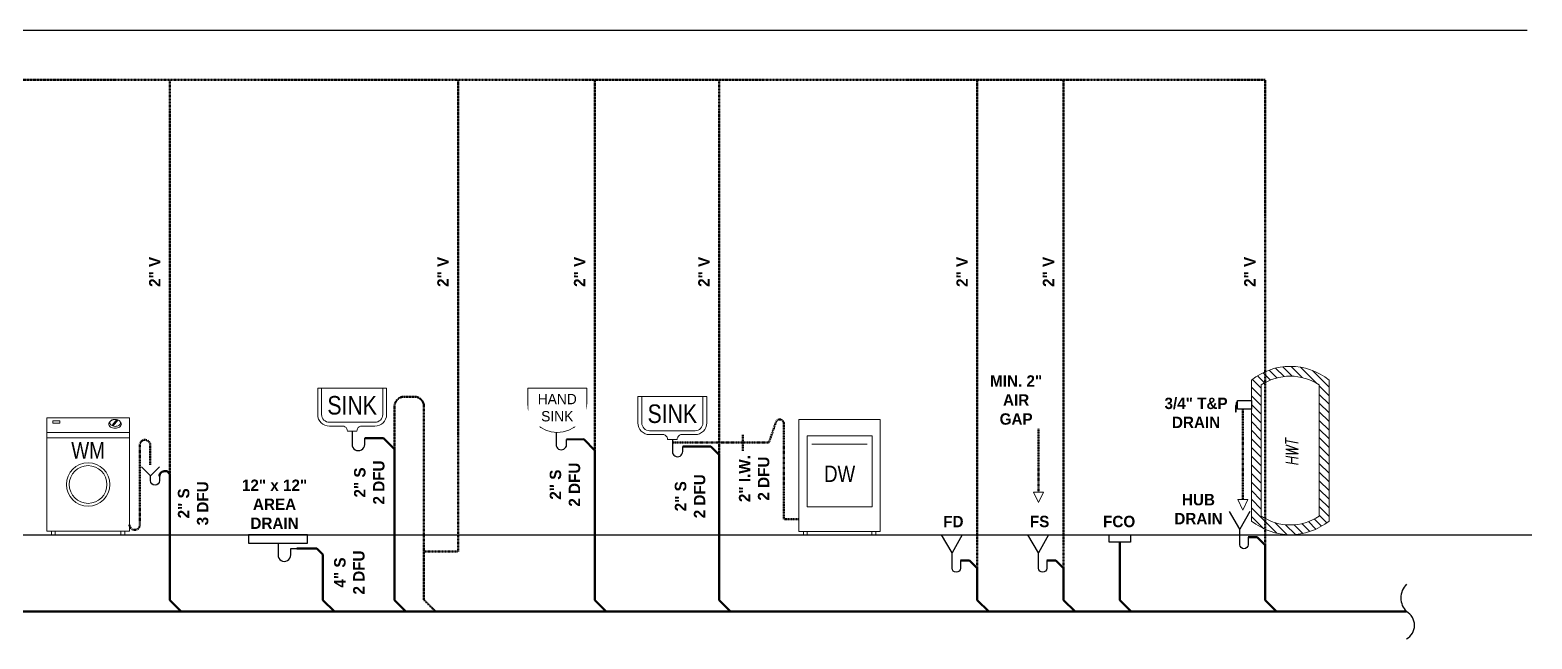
# Model space of a CAD drawing. Header units: inches. Extents: x 2025 to 34930, y -6955 to 4650.
# Drawn here: x 15886 to 17204, y -2758 to -2224 of the extents above; entities that cross this region are included whole.
import ezdxf
from ezdxf.enums import TextEntityAlignment as Align

# ---------------------------------------------------------------- set-up
doc = ezdxf.new("R2010")
doc.units = ezdxf.units.IN
doc.header["$MEASUREMENT"] = 0
for name, pattern in [('CONTINU', [0]), ('DASHDOT', [1, 0.5, -0.25, 0, -0.25]), ('HIDDEN2', [0.1875, 0.125, -0.0625])]:
    doc.linetypes.add(name, pattern=pattern)
for name, color, linetype, lineweight in [('P-CDP PIPE', 62, 'DASHDOT', 50), ('P-DR-ACCESS.', 3, 'Continuous', 30), ('P-DR-PIPE', 30, 'Continuous', 50), ('P-DR-TEXT', 7, 'Continuous', 25), ('P-IW-PIPE', 2, 'DASHDOT', 50), ('P-RISER-FIXT', 21, 'Continuous', 20), ('P-VENT', 132, 'HIDDEN2', 50)]:
    doc.layers.add(name, color=color, linetype=linetype, lineweight=lineweight)
doc.styles.add('ARIAL_NARROW', font='ARIALN.TTF')
doc.styles.add('BOO', font='GOTHIC.TTF', dxfattribs={"height": 6})
doc.styles.add('WAW', font='simplex.shx', dxfattribs={"width": 0.8, "oblique": 10, "height": 10})

# ---------------------------------------------------------------- blocks, each defined once
blk = doc.blocks.new('A$Cdb63912b')
at = {"layer": 'P-RISER-FIXT'}
for p, q in [((-14.88, 18.56), (14.88, 18.56)), ((-14.88, 7.21), (-14.88, 18.56)), ((-13.2, 7.21), (-13.2, 18.56)), ((13.2, 18.56), (13.2, 7.21)), ((14.88, 18.56), (14.88, 7.21)), ((-9.82, 3.84), (9.82, 3.84)), ((-9.82, 2.15), (-3.63, 2.15)), ((-2.12, 0.53), (-2.03, 0)), ((-2.03, 0), (2.03, 0)), ((2.12, 0.53), (2.03, 0)), ((3.63, 2.15), (9.82, 2.15))]:
    blk.add_line(p, q, dxfattribs=at)
for centre, radius, start, end in [((-9.82, 7.21), 5.06, 180, 270), ((-9.82, 7.21), 3.38, 180, 270), ((9.82, 7.21), 5.06, 270, 0), ((9.82, 7.21), 3.38, 270, 0), ((-4.12, 0.18), 2.03, 10, 76.09284), ((4.12, 0.18), 2.03, 103.90716, 170)]:
    blk.add_arc(centre, radius, start, end, dxfattribs=at)
at = {"layer": 'P-RISER-FIXT', "style": 'ARIAL_NARROW'}
blk.add_text('SINK', height=8, rotation=360, dxfattribs=at).set_placement((0, 11.2), align=Align.MIDDLE_CENTER)
blk = doc.blocks.new('A$C849cd195')
at = {"layer": 'P-RISER-FIXT', "linetype": 'ByBlock'}
for p, q in [((-19.95, 56.38), (19.95, 56.38)), ((-19.95, 1.63), (-19.95, 56.38)), ((-13.6, 55), (-17.09, 55)), ((-17.09, 55), (-17.09, 53.85)), ((-17.09, 53.85), (-13.6, 53.85)), ((-13.6, 53.85), (-13.6, 55)), ((13.9, 55.53), (11.76, 53.03)), ((11.76, 53.03), (12.15, 52.46)), ((12.15, 52.46), (14.29, 55.34)), ((14.29, 55.34), (13.9, 55.53)), ((19.95, 56.38), (19.95, 1.63)), ((-19.95, 49.31), (19.95, 49.31)), ((-19.95, 46.81), (19.95, 46.81)), ((19.95, 1.63), (-19.95, 1.63)), ((-17.69, 1.63), (-17.69, 0)), ((-17.69, 0), (-15.86, 0)), ((-15.86, 1.63), (-15.86, 0)), ((15.86, 1.63), (15.86, 0)), ((15.86, 0), (17.69, 0)), ((17.69, 1.63), (17.69, 0))]:
    blk.add_line(p, q, dxfattribs=at)
for radius in [10.5, 9.1]:
    blk.add_circle((0, 24.22), radius, dxfattribs=at)
for centre, major_axis, start_param, end_param in [((11.35, 53.34), (-1.38, 0), -0.555715, 0), ((11.35, 53.34), (1.38, 0), 3.141593, 3.697308), ((12.14, 52.85), (-2.32, 0), -0.856017, -0.555715), ((12.14, 53.83), (2.32, 0), 3.697308, 4.124146), ((11.55, 54), (-1.1, 0), -0.037001, 0.538187), ((11.55, 54), (1.1, 0), 2.529403, 3.104591), ((12.3, 54.44), (-1.97, 0), 0.538187, 0.965256), ((12.26, 53.51), (1.97, 0), 2.102334, 2.529403), ((12.67, 54.6), (-3.26, 0), 0.982553, 1.301235), ((12.81, 55.17), (2.86, 0), 4.106848, 4.416673), ((12.71, 52.74), (2.86, 0), 1.792509, 2.102334), ((13.01, 55.83), (-4.55, 0), 1.301235, 1.570796), ((13.16, 56.33), (-4.1, 0), 1.275081, 1.533795), ((12.99, 51.56), (4.1, 0), 1.533795, 1.792509), ((13.16, 56.33), (4.1, 0), 4.675388, 4.934102), ((13.01, 55.83), (-4.55, 0), 1.570796, 1.840358), ((12.99, 51.56), (-4.1, 0), 4.416673, 4.675388), ((13.44, 55.14), (-2.86, 0), 1.792509, 2.102334), ((13.35, 52.72), (-2.86, 0), 4.106848, 4.416673), ((13.35, 54.6), (-3.26, 0), 1.840358, 2.159039), ((13.89, 54.38), (-1.97, 0), 2.102334, 2.529403), ((13.85, 53.45), (-1.97, 0), 3.67978, 4.106848), ((13.87, 53.83), (-2.32, 0), 2.159039, 2.585877), ((14.6, 53.89), (1.1, 0), -0.61219, -0.037001), ((14.6, 53.89), (-1.1, 0), 3.104591, 3.67978), ((13.87, 52.85), (-2.32, 0), 3.697308, 3.907934), ((14.67, 53.34), (-1.38, 0), 3.141593, 3.697308), ((14.67, 53.34), (1.38, 0), -0.555715, 0)]:
    blk.add_ellipse(centre, major_axis=major_axis, ratio=0.987763, start_param=start_param, end_param=end_param, dxfattribs=at)
at = {"layer": 'P-RISER-FIXT', "style": 'ARIAL_NARROW'}
blk.add_text('WM', height=8, rotation=360, dxfattribs=at).set_placement((0, 40.71), align=Align.MIDDLE_CENTER)
blk = doc.blocks.new('A$C98944e17')
blk.add_lwpolyline([(16.68, 83.4), (16.68, 75.06, -1), (-16.68, 75.06), (-16.68, 83.4)], format="xyb", close=True)
blk = doc.blocks.new('HS')
at = {"xscale": -1.555996796130919, "yscale": 1.555996796130919, "zscale": 1.555996796130919}
blk.add_blockref('A$C98944e17', (0, -112.6), dxfattribs=at)
at = {"insert": (0, 0), "char_height": 9.05, "width": 41.848, "attachment_point": 5, "style": 'BOO', "bg_fill": 2}
blk.add_mtext('HAND\\PSINK', dxfattribs=at)
blk = doc.blocks.new('DW')
at = {"layer": 'P-RISER-FIXT', "linetype": 'ByBlock'}
for p, q in [((13735.9, -2365.6), (13807.4, -2365.6)), ((13735.9, -2463.7), (13735.9, -2365.6)), ((13807.4, -2365.6), (13807.4, -2463.7)), ((13743.1, -2379.9), (13800.3, -2379.9)), ((13743.1, -2442.2), (13743.1, -2379.9)), ((13800.3, -2379.9), (13800.3, -2442.2)), ((13747.3, -2387.1), (13796, -2387.1)), ((13800.3, -2442.2), (13743.1, -2442.2)), ((13807.4, -2463.7), (13735.9, -2463.7)), ((13740, -2463.7), (13740, -2466.6)), ((13743.2, -2463.7), (13743.2, -2466.6)), ((13800.1, -2463.7), (13800.1, -2466.6)), ((13803.4, -2463.7), (13803.4, -2466.6)), ((13740, -2466.6), (13743.2, -2466.6)), ((13800.1, -2466.6), (13803.4, -2466.6))]:
    blk.add_line(p, q, dxfattribs=at)
at = {"layer": 'P-RISER-FIXT', "style": 'ARIAL_NARROW'}
blk.add_text('DW', height=14.34, rotation=360, dxfattribs=at).set_placement((13771.7, -2413.2), align=Align.MIDDLE_CENTER)
blk = doc.blocks.new('ZMR-HWT VERT200L')
at = {"linetype": 'Continuous'}
h = blk.add_hatch(dxfattribs=at)
h.set_pattern_fill('ANSI31', scale=25, angle=90, style=0)
h.set_pattern_definition([(135, (19.8612, 43.128), (-2.20971, -2.20971), [])])
h.paths.add_polyline_path([(-19.86, 79.26), (-19.86, 7, 0.352446), (19.86, 7), (19.86, 79.26, 0.352446)])
h.paths.add_polyline_path([(-14.86, 76.73, -0.304349), (14.86, 76.73), (14.86, 9.52, -0.304349), (-14.86, 9.52)], flags=16)
h.paths.add_polyline_path([(-0.07, 24.34), (-0.07, 55.57), (9.53, 55.57), (9.53, 24.34)], flags=8)
h.paths.add_polyline_path([(-9.01, 26.41), (-9.01, 61.06), (0.59, 61.06), (0.59, 26.41)], flags=8)
at = {"color": 1, "linetype": 'CONTINU', "ltscale": 0.2}
blk.add_lwpolyline([(-19.86, 79.26), (-19.86, 79.26), (-19.86, 7)], dxfattribs=at)
at = {"color": 1, "linetype": 'Continuous', "ltscale": 0.2}
for points in [[(19.86, 7), (19.86, 79.26)], [(-14.86, 76.73), (-14.86, 9.52)], [(14.86, 9.52), (14.86, 76.73)]]:
    blk.add_lwpolyline(points, dxfattribs=at)
at = {"color": 1, "linetype": 'CONTINU', "ltscale": 0.2}
for centre, start, end in [((0, 54.58), 51.17041, 128.82959), ((0, 31.68), 231.17041, 308.82959)]:
    blk.add_arc(centre, 31.68, start, end, dxfattribs=at)
at = {"color": 1, "ltscale": 0.2}
for centre, start, end in [((0, 54.58), 56.14486, 123.85514), ((0, 31.68), 236.14486, 303.85514)]:
    blk.add_arc(centre, 26.68, start, end, dxfattribs=at)
at = {"color": 4, "ltscale": 0.2, "insert": (0.89, 35.22), "char_height": 6.4, "attachment_point": 4, "rotation": 90, "style": 'WAW'}
blk.add_mtext('HWT', dxfattribs=at)
blk = doc.blocks.new('A$Cf21255d8')
for centre, radius, start, end in [((11.9, 12), 16.9, 134.7603, 225.2397), ((-6.8, -12), 13.8, 299.4871, 60.5129)]:
    blk.add_arc(centre, radius, start, end)
blk = doc.blocks.new('FS-RISER')
at = {"layer": 'P-DR-ACCESS.'}
blk.add_lwpolyline([(8.9, 15.7), (0, 0), (-9.2, 15.6)], dxfattribs=at)
blk.add_lwpolyline([(7.3, -6.9), (7.3, -13.5, -0.996961), (0, -13.5), (0, 0)], format="xyb", dxfattribs=at)
blk = doc.blocks.new('FD-RISER')
at = {"layer": 'P-DR-ACCESS.'}
blk.add_lwpolyline([(8.9, 15.7), (0, 0), (-9.2, 15.6)], dxfattribs=at)
blk.add_lwpolyline([(7.3, -6.9), (7.3, -13.5, -0.996961), (0, -13.5), (0, 0)], format="xyb", dxfattribs=at)
blk = doc.blocks.new('HUB DRAIN-RISER')
at = {"layer": 'P-DR-ACCESS.'}
blk.add_lwpolyline([(8.9, 15.7), (0, 0), (-9.2, 15.6)], dxfattribs=at)
blk.add_lwpolyline([(7.3, -6.9), (7.3, -13.5, -0.996961), (0, -13.5), (0, 0)], format="xyb", dxfattribs=at)

msp = doc.modelspace()

# ---------------------------------------------------------------- linework, layer by layer
at = {"color": 8}
for p, q in [((14646.9, -2223.6), (17200.1, -2223.6)), ((14646.9, -2666.4), (17204.2, -2666.4))]:
    msp.add_line(p, q, dxfattribs=at)
at = {"layer": 'P-CDP PIPE'}
msp.add_line((16950.5, -2556.3), (16950.5, -2635.6), dxfattribs=at)
at = {"layer": 'P-DR-ACCESS.', "ltscale": 0.5}
msp.add_line((15984, -2606.8), (15991.9, -2614.7), dxfattribs=at)
at = {"layer": 'P-DR-ACCESS.', "ltscale": 10}
for p, q in [((16103.8, -2673.9), (16103.8, -2684)), ((16114.9, -2684.1), (16114.9, -2678.5)), ((16114.9, -2678.5), (16120.3, -2678.5))]:
    msp.add_line(p, q, dxfattribs=at)
at = {"layer": 'P-DR-ACCESS.'}
for points in [[(16958.1, -2556.3), (16945.8, -2556.3), (16945.8, -2548.6), (16958.1, -2548.6)], [(16129.6, -2666.4), (16077.9, -2666.4), (16077.9, -2673.9), (16129.6, -2673.9)], [(16833, -2666.4), (16851.8, -2666.4), (16851.8, -2672.9), (16833, -2672.9)]]:
    msp.add_lwpolyline(points, close=True, dxfattribs=at)
at = {"layer": 'P-DR-ACCESS.', "ltscale": 0.5}
for points in [[(16168.8, -2575.6), (16168.8, -2587, 1.001181), (16179.8, -2587.3), (16179.8, -2581.7)], [(15999.8, -2614.9), (15999.8, -2619, -1), (15991.9, -2619), (15991.9, -2614.7), (15999.8, -2606.8)]]:
    msp.add_lwpolyline(points, format="xyb", dxfattribs=at)
at = {"layer": 'P-DR-ACCESS.', "linetype": 'Continuous', "ltscale": 5}
msp.add_lwpolyline([(16449.8, -2583), (16449.8, -2593.3, 1.001181), (16458.9, -2593.5), (16458.9, -2588.9)], format="xyb", dxfattribs=at)
at = {"layer": 'P-DR-ACCESS.', "ltscale": 10}
msp.add_arc((16109.3, -2684.3), 5.56, 177.7404, 1.4977, dxfattribs=at)
at = {"layer": 'P-DR-PIPE', "ltscale": 0.5}
for p, q in [((16179.8, -2581.7), (16196.2, -2581.7)), ((16458.9, -2588.9), (16483.6, -2588.9)), ((16483.6, -2588.9), (16490.8, -2596.2)), ((16003.8, -2610.8), (16006.4, -2610.8)), ((16008.9, -2613.3), (16006.4, -2610.8))]:
    msp.add_line(p, q, dxfattribs=at)
at = {"layer": 'P-DR-PIPE'}
for p, q in [((16196.2, -2581.7), (16206, -2591.5)), ((16357, -2582.8), (16372.1, -2582.7)), ((16372.1, -2582.7), (16381.7, -2592.4)), ((16206, -2591.5), (16206, -2723.9)), ((16381.7, -2592.4), (16381.7, -2723.9)), ((16490.8, -2596.2), (16490.8, -2723.9)), ((16008.9, -2613.3), (16008.9, -2723.9)), ((16842.4, -2672.9), (16842.4, -2723.9)), ((16963.1, -2668.7), (16955.1, -2668.7)), ((16963.1, -2668.7), (16969.9, -2675.5)), ((16969.9, -2675.5), (16969.9, -2723.9)), ((16120.3, -2678.5), (16137.8, -2678.5)), ((16137.8, -2678.5), (16143.2, -2683.9)), ((16143.2, -2683.9), (16143.2, -2723.9)), ((16710.6, -2689.1), (16702.6, -2689.1)), ((16710.6, -2689.1), (16717.4, -2695.9)), ((16717.4, -2695.9), (16717.4, -2723.9)), ((16786.4, -2689.1), (16778.4, -2689.1)), ((16786.4, -2689.1), (16793.2, -2695.9)), ((16793.2, -2695.9), (16793.2, -2723.9)), ((16018.9, -2733.9), (16008.9, -2723.9)), ((16153.2, -2733.9), (16143.2, -2723.9)), ((16216, -2733.9), (16206, -2723.9)), ((16391.7, -2733.9), (16381.7, -2723.9)), ((16500.8, -2733.9), (16490.8, -2723.9)), ((16727.4, -2733.9), (16717.4, -2723.9)), ((16803.2, -2733.9), (16793.2, -2723.9)), ((16852.4, -2733.9), (16842.4, -2723.9)), ((16979.9, -2733.9), (16969.9, -2723.9)), ((17094.1, -2733.9), (14834.5, -2733.9))]:
    msp.add_line(p, q, dxfattribs=at)
at = {"layer": 'P-DR-PIPE', "ltscale": 0.5}
msp.add_arc((16003.8, -2614.8), 4.02, 89.6191, 182.2596, dxfattribs=at)
at = {"layer": 'P-IW-PIPE'}
for p, q in [((16534.5, -2585.6), (16540.7, -2567.8)), ((16547.7, -2652.7), (16547.7, -2568.9)), ((16511.8, -2578.7), (16511.7, -2592.9)), ((15982.5, -2587.8), (15982.5, -2657.7)), ((16511.8, -2585.6), (16449.8, -2585.6)), ((16511.8, -2585.6), (16534.5, -2585.6)), ((16560.8, -2652.7), (16547.7, -2652.7))]:
    msp.add_line(p, q, dxfattribs=at)
msp.add_lwpolyline([(15991.7, -2605.1), (15991.6, -2587.7, 1), (15982.5, -2587.8)], format="xyb", dxfattribs=at)
for centre, radius, start, end in [((16544.1, -2568.9), 3.59, 0, 162), ((15978, -2657.7), 4.56, 180.3727, 0.3727)]:
    msp.add_arc(centre, radius, start, end, dxfattribs=at)
at = {"layer": 'P-RISER-FIXT'}
for points in [[(16771.1, -2629.1), (16775.5, -2629.1), (16771.1, -2638.3), (16766.7, -2629.1), (16771.1, -2629.1)], [(16950.5, -2635.6), (16954.9, -2635.6), (16950.5, -2644.8), (16946.2, -2635.6), (16950.5, -2635.6)]]:
    msp.add_lwpolyline(points, dxfattribs=at)
at = {"layer": 'P-VENT'}
for p, q in [((14824.5, -2267.2), (16969.9, -2267.2)), ((16261.8, -2681.3), (16261.8, -2267.2)), ((16381.7, -2592.4), (16381.7, -2267.2)), ((16490.8, -2596.2), (16490.8, -2267.2)), ((16793.2, -2695.9), (16793.2, -2267.2)), ((16969.9, -2675.5), (16969.9, -2267.2)), ((16231.8, -2681.3), (16261.8, -2681.3)), ((16242.1, -2733.9), (16231.8, -2723.6))]:
    msp.add_line(p, q, dxfattribs=at)
msp.add_lwpolyline([(16206, -2591.5), (16206, -2553.9, -0.414214), (16214.6, -2545.3), (16223.2, -2545.3, -0.414214), (16231.8, -2553.9), (16231.8, -2723.6)], format="xyb", dxfattribs=at)

# ---------------------------------------------------------------- block references
at = {"layer": 'P-DR-ACCESS.'}
msp.add_blockref('A$Cf21255d8', (17094.1, -2733.9), dxfattribs=at)
at = {"layer": 'P-RISER-FIXT'}
for name, p, xscale, yscale, zscale in [('ZMR-HWT VERT200L', (16992.1, -2666.4), 1.711802423315842, 1.711802423315842, 1.711802423315842), ('A$Cdb63912b', (16168.8, -2575.6), 2.031558252253735, 2.031558252253735, 2.031558252253735), ('A$Cdb63912b', (16449.8, -2583), 2.031558252253735, 2.031558252253735, 2.031558252253735), ('A$C849cd195', (15937.1, -2666.4), 1.818150037758747, 1.818150037758747, 1.818150037758747)]:
    msp.add_blockref(name, p, dxfattribs=dict(at, xscale=xscale, yscale=yscale, zscale=zscale))
msp.add_blockref('DW', (2824.9, -199.8), dxfattribs=at)

# ---------------------------------------------------------------- texts
at = {"layer": 'P-DR-TEXT', "char_height": 10, "attachment_point": 5, "rotation": 90, "style": 'BOO', "bg_fill": 3, "box_fill_scale": 1.05, "bg_fill_color": 256, "bg_fill_transparency": 0}
for s, insert in [('{\\fCentury Gothic|b1|i0|c0|p34;2" V}', (15995.6, -2435.8)), ('{\\fCentury Gothic|b1|i0|c0|p34;2" V}', (16248.5, -2435.8)), ('{\\fCentury Gothic|b1|i0|c0|p34;2" V}', (16368.4, -2435.8)), ('{\\fCentury Gothic|b1|i0|c0|p34;2" V}', (16477.5, -2435.8)), ('{\\fCentury Gothic|b1|i0|c0|p34;2" V}', (16704.1, -2435.8)), ('{\\fCentury Gothic|b1|i0|c0|p34;2" V}', (16779.9, -2435.8)), ('{\\fCentury Gothic|b1|i0|c0|p34;2" V}', (16956.6, -2435.8)), ('{\\fCentury Gothic|b1|i0|c0|p34;2" S\\P2 DFU}', (16183.9, -2620.6)), ('{\\fCentury Gothic|b1|i0|c0|p34;2" S\\P2 DFU}', (16355.6, -2622.5)), ('{\\fCentury Gothic|b1|i0|c0|p34;2" S\\P2 DFU}', (16465.4, -2632.7))]:
    msp.add_mtext(s, dxfattribs=dict(at, insert=insert))
at = {"layer": 'P-DR-TEXT', "char_height": 10, "attachment_point": 5, "style": 'BOO', "bg_fill": 3, "box_fill_scale": 1.05, "bg_fill_color": 256, "bg_fill_transparency": 0}
for s, insert, width in [('{\\fCentury Gothic|b1|i0|c0|p34;MIN. 2" AIR GAP}', (16751.5, -2548.3), 55.335), ('{\\fCentury Gothic|b1|i0|c0|p34;HUB DRAIN}', (16911.5, -2644), 41.276)]:
    msp.add_mtext(s, dxfattribs=dict(at, insert=insert, width=width))

# ---------------------------------------------------------------- next in the draw order: linework, layer by layer
at = {"layer": 'P-IW-PIPE'}
msp.add_line((16771.1, -2629.1), (16771.1, -2573.2), dxfattribs=at)
at = {"layer": 'P-VENT'}
msp.add_line((16717.4, -2695.9), (16717.4, -2267.2), dxfattribs=at)

# ---------------------------------------------------------------- next in the draw order: block references
at = {"layer": 'P-RISER-FIXT'}
msp.add_blockref('HS', (16348.8, -2555), dxfattribs=at)
at = {"layer": 'P-VENT'}
msp.add_blockref('HUB DRAIN-RISER', (16947.8, -2661.7), dxfattribs=at)

# ---------------------------------------------------------------- next in the draw order: texts
at = {"layer": 'P-DR-TEXT', "char_height": 10, "attachment_point": 5, "style": 'BOO', "bg_fill": 3, "box_fill_scale": 1.05, "bg_fill_color": 256, "bg_fill_transparency": 0}
for s, insert, width in [('\\A1;{\\fCentury Gothic|b1|i0|c0|p34;3/4" T&P DRAIN}', (16909.4, -2559.5), 58.894), ('{\\fCentury Gothic|b1|i0|c0|p34;12" x 12" AREA DRAIN}', (16100.7, -2639.7), 81.086)]:
    msp.add_mtext(s, dxfattribs=dict(at, insert=insert, width=width))
at = {"layer": 'P-DR-TEXT', "char_height": 10, "attachment_point": 5, "rotation": 90, "style": 'BOO', "bg_fill": 3, "box_fill_scale": 1.05, "bg_fill_color": 256, "bg_fill_transparency": 0}
for s, insert in [('{\\fCentury Gothic|b1|i0|c0|p34;2" I.W.\\P2 DFU}', (16521.6, -2617.2)), ('{\\fCentury Gothic|b1|i0|c0|p34;2" S\\P3 DFU}', (16029.3, -2638.9)), ('{\\fCentury Gothic|b1|i0|c0|p34;4" S\\P2 DFU}', (16166.4, -2699.6))]:
    msp.add_mtext(s, dxfattribs=dict(at, insert=insert))
at = {"layer": 'P-DR-TEXT', "char_height": 10, "attachment_point": 5, "style": 'BOO', "bg_fill": 3, "box_fill_scale": 1.05, "bg_fill_color": 256, "bg_fill_transparency": 0}
for s, insert in [('{\\fCentury Gothic|b1|i0|c0|p34;FD}', (16696.4, -2654.9)), ('{\\fCentury Gothic|b1|i0|c0|p34;FS}', (16772.1, -2654.9)), ('{\\fCentury Gothic|b1|i0|c0|p34;FCO}', (16841.9, -2654.9))]:
    msp.add_mtext(s, dxfattribs=dict(at, insert=insert))

# ---------------------------------------------------------------- next in the draw order: linework, layer by layer
at = {"layer": 'P-DR-ACCESS.'}
for points in [[(16944.7, -2553), (16944.1, -2553), (16944.1, -2558.5), (16944.7, -2558.5)], [(16945.8, -2550.3), (16944.7, -2550.3), (16944.7, -2555.6), (16945.8, -2555.6)]]:
    msp.add_lwpolyline(points, close=True, dxfattribs=at)
at = {"layer": 'P-DR-ACCESS.', "ltscale": 0.5}
msp.add_lwpolyline([(16347.8, -2576.9), (16347.8, -2587.2, 1.001181), (16357, -2587.4), (16357, -2582.8)], format="xyb", dxfattribs=at)
at = {"layer": 'P-VENT'}
msp.add_line((16008.9, -2613.3), (16008.9, -2267.2), dxfattribs=at)

# ---------------------------------------------------------------- next in the draw order: block references
for name, p in [('FD-RISER', (16695.3, -2682.2)), ('FS-RISER', (16771.1, -2682.2))]:
    msp.add_blockref(name, p, dxfattribs=at)

doc.saveas('drawing.dxf')
